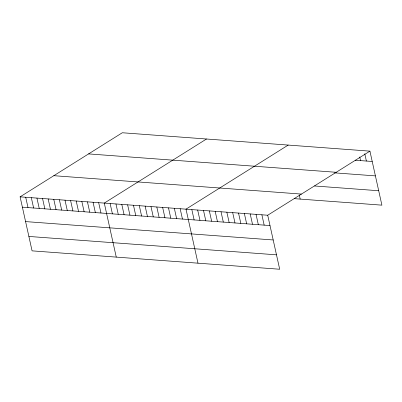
<?xml version="1.0" encoding="UTF-8"?>
<svg xmlns="http://www.w3.org/2000/svg" width="402" height="402" viewBox="0 0 402 402"><rect width="100%" height="100%" fill="white"/><g stroke="black" fill="none" stroke-linecap="round" stroke-linejoin="round"><path stroke-width="0.6" d="M369.925 151.142L267.712 215.231L279.686 269.245L32.075 250.858L20.1 196.844L122.314 132.755L369.925 151.142L381.9 205.156L294.349 198.653M206.502 139.007L104.289 203.095L116.263 257.109M288.214 145.072L186 209.161L197.975 263.174M355.288 160.217L372.217 161.473M88.581 153.906L336.198 172.292M334.554 172.855L375.413 175.89M314.5 185.975L378.704 190.739M53.828 175.694L301.445 194.081M20.1 196.844L267.712 215.231M22.391 207.176L270.003 225.562M25.587 221.592L273.199 239.974M28.879 236.446L276.491 254.828M364.765 153.745L366.378 161.041M359.735 156.961L360.544 160.609M299.254 194.885L300.188 199.09M261.878 214.794L264.169 225.13M256.039 214.361L258.33 224.693M250.205 213.929L252.491 224.261M244.366 213.497L246.657 223.829M238.532 213.06L240.818 223.396M232.693 212.628L234.984 222.959M226.859 212.196L229.145 222.527M221.02 211.764L223.311 222.095M215.186 211.326L217.472 221.663M209.347 210.894L211.638 221.226M203.512 210.462L205.799 220.793M197.673 210.03L199.965 220.361M191.839 209.598L194.126 219.929M180.166 208.728L182.453 219.06M174.327 208.296L176.619 218.628M168.493 207.864L170.78 218.196M162.654 207.427L164.946 217.763M156.815 206.995L159.107 217.326M150.981 206.563L153.273 216.894M145.142 206.131L147.433 216.462M139.308 205.693L141.599 216.03M133.469 205.261L135.76 215.593M127.635 204.829L129.926 215.16M121.796 204.397L124.087 214.728M115.962 203.96L118.253 214.296M110.123 203.528L112.414 213.859M98.676 202.678L100.967 213.01M93.063 202.261L95.354 212.593M87.45 201.844L89.741 212.176M81.837 201.427L84.129 211.764M76.224 201.01L78.516 211.346M70.611 200.593L72.903 210.929M64.998 200.181L67.29 210.512M59.385 199.764L61.677 210.095M53.778 199.347L56.064 209.678M48.165 198.93L50.451 209.261M42.552 198.513L44.843 208.844M36.939 198.096L39.23 208.427M31.326 197.678L33.617 208.01M25.713 197.261L28.004 207.593"/></g></svg>
